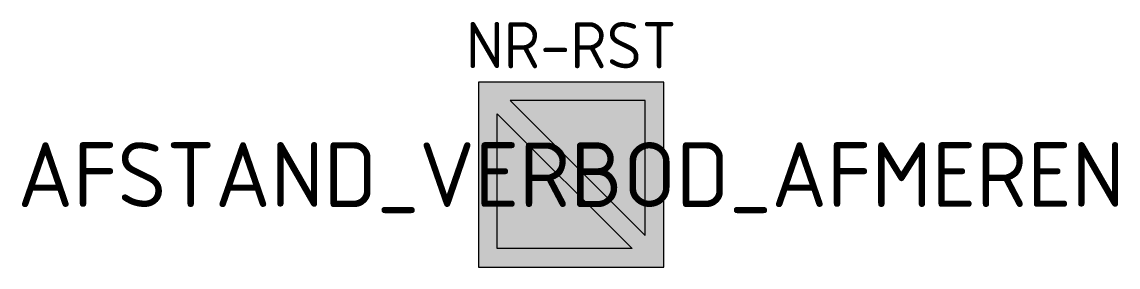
# Model space of a CAD drawing. Header units: metres. Extents: x -29.7 to 29.5, y 0 to 13.3.
import ezdxf
from ezdxf.enums import TextEntityAlignment as Align

# ---------------------------------------------------------------- set-up
doc = ezdxf.new("R2010")
doc.units = ezdxf.units.M
doc.styles.add('NLC-ISO-RVV', font='NLCS-RVV.ttf')
doc.styles.add('NLCS-ISO', font='NLCS-ISO.ttf')

msp = doc.modelspace()

# ---------------------------------------------------------------- hatches: boundary and pattern name
at = {"true_color": 0xbb1e10}
h = msp.add_hatch(color=22, dxfattribs=at)
h.dxf.hatch_style = 1
h.paths.add_polyline_path([(5, 10), (-5, 10), (-5, 0), (5, 0)])
h.paths.add_polyline_path([(4, 9), (4, 1.707), (-3.293, 9)], flags=16)
h.paths.add_polyline_path([(3.293, 1), (-4, 1), (-4, 8.293)], flags=16)
at = {"true_color": 0xf1f0ea}
h = msp.add_hatch(color=7, dxfattribs=at)
h.dxf.hatch_style = 1
h.paths.add_polyline_path([(4, 1.707), (4, 9), (-3.293, 9)])
h = msp.add_hatch(color=7, dxfattribs=at)
h.dxf.hatch_style = 1
h.paths.add_polyline_path([(-4, 8.293), (-4, 1), (3.293, 1)])

# ---------------------------------------------------------------- linework, layer by layer
at = {"color": 1, "true_color": 0xff0000}
for p, q in [((-4, 1), (-4, 8.293)), ((-4, 8.293), (3.293, 1)), ((3.293, 1), (-4, 1))]:
    msp.add_line(p, q, dxfattribs=at)
at = {"color": 22, "true_color": 0xbb1e10}
msp.add_lwpolyline([(-5, 0), (5, 0), (5, 10), (-5, 10)], close=True, dxfattribs=at)
at = {"color": 22}
msp.add_lwpolyline([(4, 1.707), (4, 9), (-3.293, 9)], close=True, dxfattribs=at)

# ---------------------------------------------------------------- texts
at = {"style": 'NLCS-ISO'}
msp.add_attdef('NR-RST', text='A.5.1', height=2.5, dxfattribs=at).set_placement((0, 10), align=Align.BOTTOM_CENTER)
at = {"color": 168, "true_color": 0x0e0e10, "style": 'NLC-ISO-RVV'}
msp.add_attdef('AFSTAND_VERBOD_AFMEREN', text='', height=3.5, dxfattribs=at).set_placement((0, 5), align=Align.MIDDLE_CENTER)

doc.saveas('drawing.dxf')
